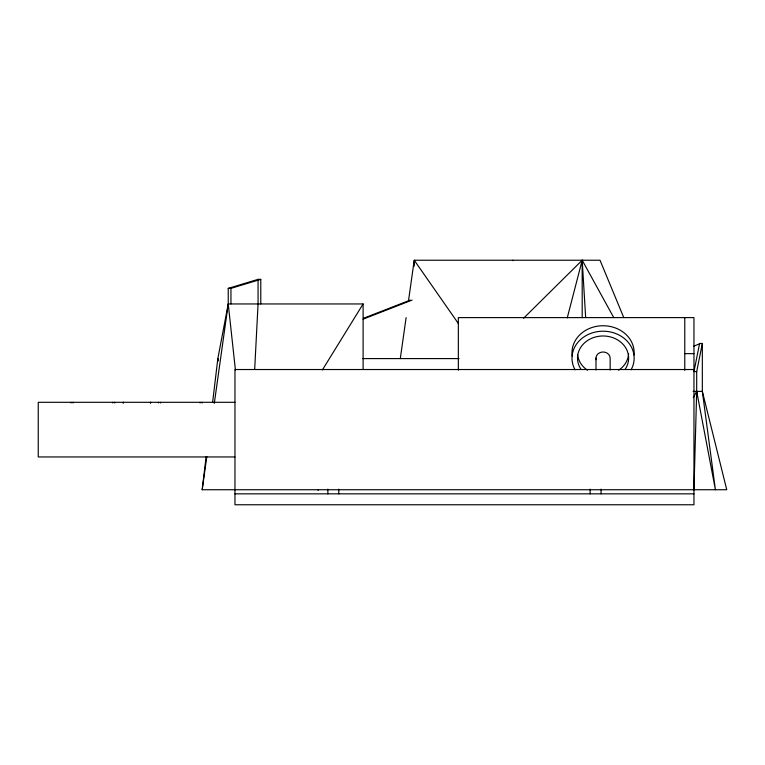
<?xml version="1.0" encoding="UTF-8"?>
<svg xmlns="http://www.w3.org/2000/svg" width="765" height="765" viewBox="0 0 765 765"><rect width="100%" height="100%" fill="white"/><g stroke="black" fill="none" stroke-linecap="round" stroke-linejoin="round"><path stroke-width="1.15" d="M693.96 489.734L696.695 391.384L693.291 397.657M254.678 369.457L258.063 303.954L258.063 279.359L260.769 279.359L260.769 303.954M702.337 343.466L696.695 371.57L693.96 371.57L699.602 343.466L702.337 343.466L702.337 391.384L726.75 489.734L202.18 489.734L206.129 456.657M212.622 402.304L217.843 358.594L228.238 303.954L363.107 303.954L363.107 369.457M202.18 489.734L206.827 456.6M214.296 403.356L228.238 303.954L235.448 370.222M400.305 358.594L406.11 317.609M408.434 301.219L414.238 260.234L600.018 260.234L623.752 317.542M567.248 317.896L582.194 260.234L613.693 317.485M322.39 369.944L363.107 303.954M523.595 318.24L582.194 260.234L585.646 317.312M693.798 346.182L700.348 343.466M363.48 318.297L410.25 300.1M363.088 319.158L412.086 300.1M228.238 307.52L228.238 288.367L258.063 279.359M228.238 288.367L230.944 288.367L260.769 279.359M684.771 353.64L693.96 353.64M362.782 358.594L459.057 358.594M693.96 369.524L234.96 369.524L234.96 504.766L693.96 504.766L693.96 317.609L458.34 317.609L458.34 370.203M693.119 391.384L702.337 391.384L715.409 489.734L696.695 391.384M234.96 402.304L38.25 402.304L38.25 456.954L234.96 456.954M234.96 493.836L693.96 493.836M512.693 260.234L513.411 260.664M317.666 489.734L318.393 490.164M458.378 323.538L414.238 260.234L414.238 266.21M217.862 360.975L217.843 358.594L217.843 360.975M696.695 371.57L696.695 396.117M684.771 317.609L684.771 370.356M610.154 370.002L610.154 358.125A7.086 6.139 0 0 0 602.141 352.043A7.086 6.139 0 0 0 596.222 359.713M601.07 489.122L601.07 493.836M595.983 358.125L595.983 370.002M590.14 489.151L590.14 493.836M582.194 260.234L582.194 317.609M338.79 489.151L338.79 493.836M327.86 489.122L327.86 493.836M230.944 288.367L230.944 303.954M202.18 402.304L202.18 402.992M200.134 402.304L200.134 402.992M160.516 402.304L160.516 402.992M158.46 402.304L158.46 402.992M150.657 402.304L150.657 402.992M150.495 402.304L150.495 402.992M123.337 402.304L123.337 402.992M123.175 402.304L123.175 402.992M114.75 402.304L114.75 402.992M112.704 402.304L112.704 402.992M73.086 402.304L73.086 402.992M71.04 402.304L71.04 402.992M572.258 356.174A31.078 26.918 0 0 1 602.39 325.747A31.078 26.918 0 0 1 634.032 354.998M575.07 369.811A31.078 26.918 0 0 1 603.069 331.207A31.078 26.918 0 0 1 631.068 369.811M580.931 369.189A25.57 22.137 0 0 1 603.069 335.978A25.57 22.137 0 0 1 625.206 369.189M628.601 353.812A25.57 22.137 0 0 1 618.636 370.222M587.501 370.222A25.57 22.137 0 0 1 577.642 354.97"/></g></svg>
